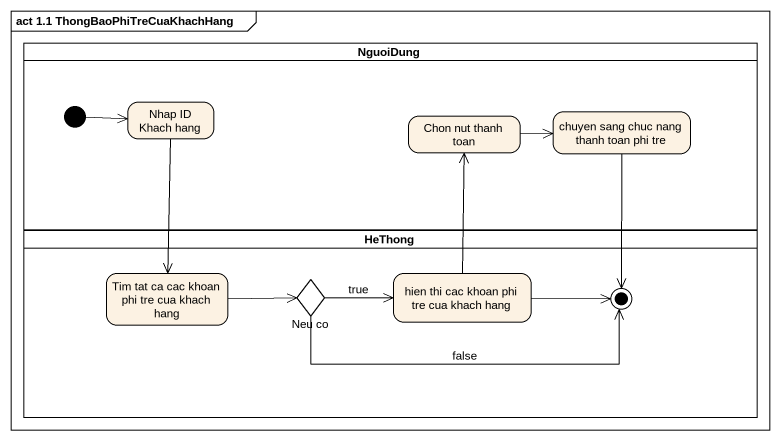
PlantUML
@startuml
mainframe act 1.1 ThongBaoPhiTreCuaKhachHang
hide empty description
state NguoiDung <<partition>> {
  state "Nhap ID Khach hang" as Nhap_ID_Khach_hang
  state "Chon nut thanh toan" as Chon_nut_thanh_toan
  state "chuyen sang chuc nang thanh toan phi tre" as chuyen_sang_chuc_nang_thanh
  [*] -right-> Nhap_ID_Khach_hang
}
state HeThong <<partition>> {
  state "Tim tat ca cac khoan phi tre cua khach hang" as Tim_tat_ca_cac_khoan_phi
  state "Neu co" as Neu_co <<choice>>
  state "hien thi cac khoan phi tre cua khach hang" as hien_thi_cac_khoan_phi_tre
  state final1 <<end>>
}
Nhap_ID_Khach_hang --> Tim_tat_ca_cac_khoan_phi
Chon_nut_thanh_toan -right-> chuyen_sang_chuc_nang_thanh
chuyen_sang_chuc_nang_thanh --> final1
Tim_tat_ca_cac_khoan_phi -right-> Neu_co
Neu_co -right-> hien_thi_cac_khoan_phi_tre : true
Neu_co -right-> final1 : false
hien_thi_cac_khoan_phi_tre -up-> Chon_nut_thanh_toan
hien_thi_cac_khoan_phi_tre -right-> final1
@enduml
